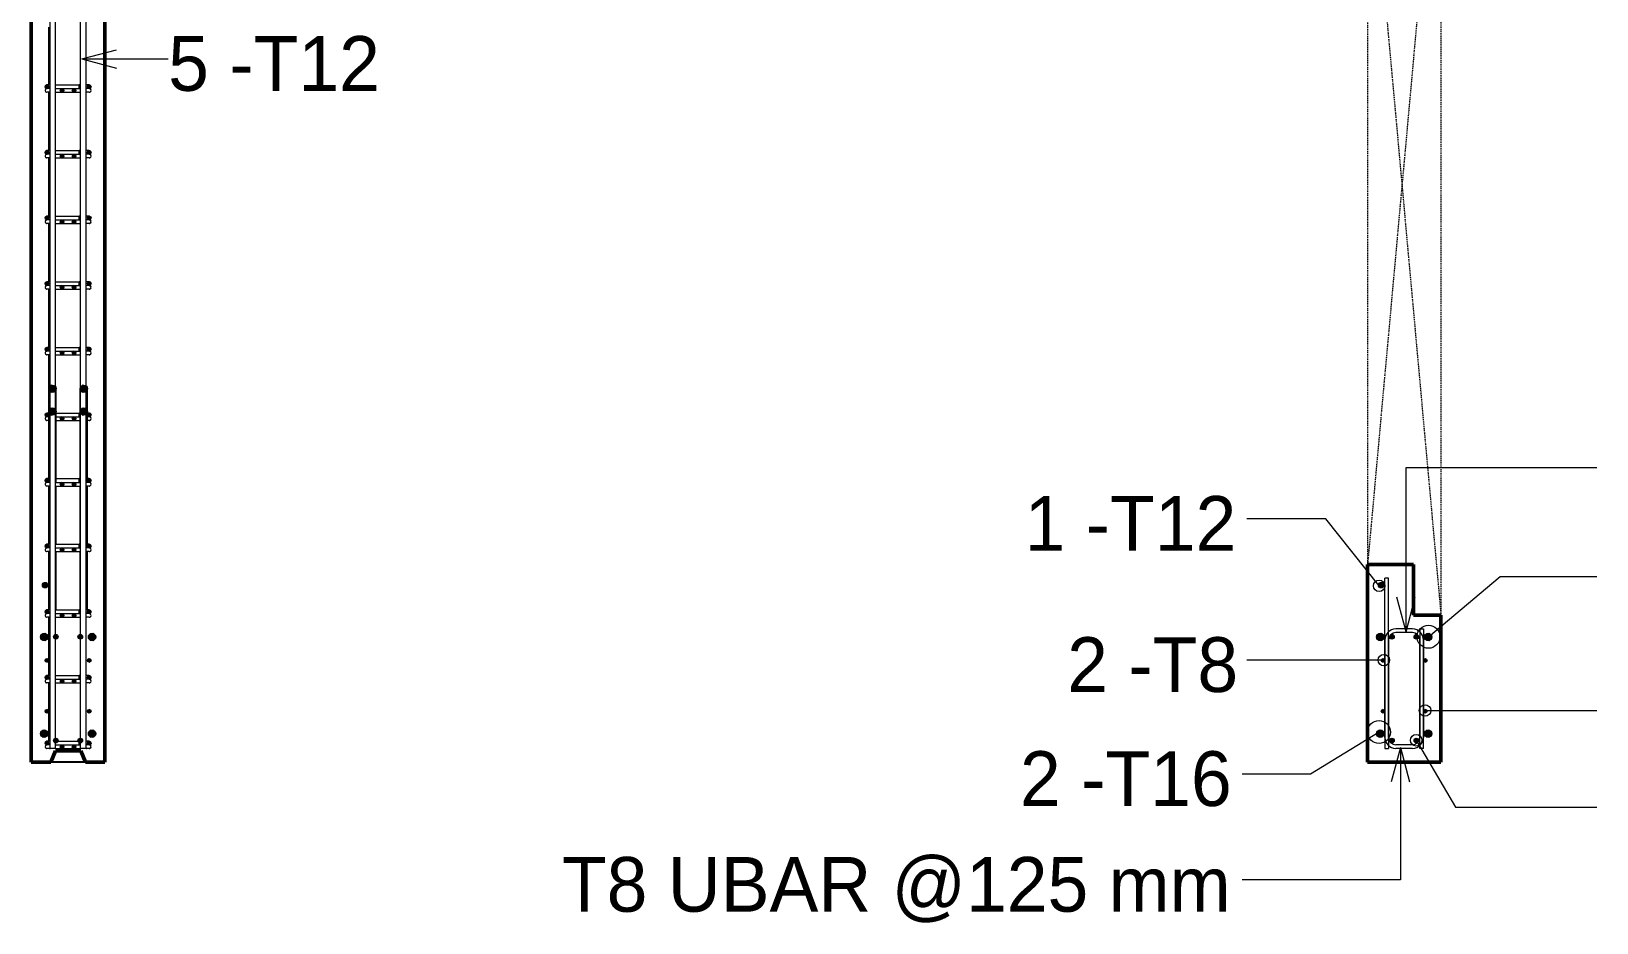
# Model space of a CAD drawing. Header units: millimetres. Extents: x 65441 to 98797, y 2255 to 31386.
# Drawn here: x 74135 to 77537, y 2921 to 4859 of the extents above; entities that cross this region are included whole.
import ezdxf

# ---------------------------------------------------------------- set-up
doc = ezdxf.new("R2010")
doc.units = ezdxf.units.MM
doc.linetypes.add('Overhead', pattern=[3.97, 2.38, -1.59])
for name, color, linetype, lineweight in [('A-FLOR-OVHD', 1, 'Overhead', 18), ('A-WALL', 113, 'Continuous', 25), ('S-RBAR', 171, 'Continuous', 18), ('S-RBAR-IDEN', 171, 'Continuous', 9)]:
    doc.layers.add(name, color=color, linetype=linetype, lineweight=lineweight)
doc.styles.add('Nirmala UI', font='Nirmala.ttf', dxfattribs={"height": 119.0625})

msp = doc.modelspace()

# ---------------------------------------------------------------- hatches: boundary and pattern name
at = {"layer": 'S-RBAR'}
h = msp.add_hatch(color=256, dxfattribs=at)
edge = h.paths.add_edge_path()
edge.add_arc((74169, 4738.7), 4, 0, 360)
for points in [[(74169, 4734.7), (74173, 4738.7), (74168.7, 4742.4), (74165, 4738.7), (74168.7, 4735.1)], [(74202, 4726.7), (74206, 4730.7), (74202, 4734.7), (74198, 4730.7)], [(74228, 4726.7), (74232, 4730.7), (74228, 4734.7), (74224, 4730.7)], [(74261, 4734.7), (74265, 4738.7), (74261, 4742.7), (74257, 4738.7)], [(74169, 4592), (74173, 4596), (74169, 4600), (74165.2, 4595.8), (74168.7, 4592.4)], [(74261, 4592), (74265, 4596), (74261, 4600), (74257.2, 4595.8)], [(74202, 4584), (74206, 4588), (74202, 4592), (74198, 4588)], [(74228, 4584), (74232, 4588), (74228, 4592), (74224, 4588)], [(74169, 4449.3), (74173, 4453.3), (74168.7, 4457), (74165, 4453.3), (74168.7, 4449.7)], [(74261, 4449.3), (74265, 4453.3), (74261, 4457.3), (74257, 4453.3)], [(74202, 4441.3), (74206, 4445.3), (74202, 4449.3), (74198, 4445.3)], [(74228, 4441.3), (74232, 4445.3), (74228, 4449.3), (74224, 4445.3)], [(74169, 4306.6), (74173, 4310.6), (74168.7, 4314.3), (74165, 4310.6), (74168.7, 4307)], [(74202, 4298.6), (74206, 4302.6), (74202, 4306.6), (74198, 4302.6), (74200.5, 4300.2)], [(74228, 4298.6), (74232, 4302.6), (74228, 4306.6), (74224, 4302.6), (74226.4, 4300.2)], [(74261, 4306.6), (74265, 4310.6), (74261, 4314.6), (74257, 4310.6)], [(74169, 4163.9), (74173, 4167.9), (74168.7, 4171.6), (74165, 4167.9), (74168.7, 4164.3)], [(74202, 4155.9), (74206, 4159.9), (74202, 4163.9), (74198, 4159.9), (74200.5, 4157.5)], [(74228, 4155.9), (74232, 4159.9), (74228, 4163.9), (74224, 4159.9)], [(74261, 4163.9), (74265, 4167.9), (74261, 4171.9), (74257, 4167.9)], [(74178.5, 4074.4), (74187.5, 4077.3), (74187.5, 4086.7), (74178.5, 4089.6), (74173, 4082)], [(74246.5, 4074.4), (74255.5, 4077.3), (74255.5, 4086.7), (74246.5, 4089.6), (74241, 4082)], [(74169, 4021.2), (74173, 4025.2), (74168.7, 4028.9), (74165, 4025.2), (74168.7, 4021.6)], [(74178.5, 4024.9), (74187.5, 4027.8), (74187.5, 4037.2), (74178.5, 4040.1), (74173, 4032.5)], [(74202, 4013.2), (74206, 4017.2), (74202, 4021.2), (74198, 4017.2), (74200.5, 4014.8)], [(74228, 4013.2), (74232, 4017.2), (74228, 4021.2), (74224, 4017.2)], [(74246.5, 4024.9), (74255.5, 4027.8), (74255.5, 4037.2), (74246.5, 4040.1), (74241, 4032.5)], [(74261, 4021.2), (74265, 4025.2), (74261, 4029.2), (74257, 4025.2)], [(74169, 3878.5), (74173, 3882.5), (74168.7, 3886.2), (74165, 3882.5), (74168.7, 3878.9)], [(74202, 3870.5), (74206, 3874.5), (74202, 3878.5), (74198, 3874.5), (74200.5, 3872.1)], [(74228, 3870.5), (74232, 3874.5), (74228, 3878.5), (74224, 3874.5)], [(74261, 3878.5), (74265, 3882.5), (74260.8, 3886.4), (74257, 3882.5)], [(74169, 3735.8), (74173, 3739.8), (74169, 3743.8), (74165, 3739.8), (74168.7, 3736.2)], [(74261, 3735.8), (74265, 3739.8), (74261, 3743.8), (74257, 3739.8), (74258.3, 3738.6)], [(74202, 3727.8), (74206, 3731.8), (74202, 3735.8), (74198, 3731.8), (74200.5, 3729.4)], [(74228, 3727.8), (74232, 3731.8), (74228, 3735.8), (74224, 3731.8)], [(74165, 3649), (74171, 3655), (74165, 3661), (74159, 3655), (74164.1, 3649.9)], [(77068.5, 3649), (77074.5, 3655), (77068.5, 3661), (77062.5, 3655)], [(74169, 3593.1), (74173, 3597.1), (74168.7, 3600.8), (74165, 3597.1), (74168.7, 3593.5)], [(74202, 3585.1), (74206, 3589.1), (74202, 3593.1), (74198, 3589.1)], [(74228, 3585.1), (74232, 3589.1), (74228, 3593.1), (74224, 3589.1)], [(74261, 3593.1), (74265, 3597.1), (74261, 3601.1), (74257, 3597.1)], [(74165.5, 3534.6), (74171, 3542.2), (74165.5, 3549.8), (74156.5, 3546.9), (74156.5, 3537.5)], [(74188.3, 3537.8), (74193.3, 3542.8), (74188.3, 3547.8), (74183.3, 3542.8), (74184.6, 3541.5)], [(74241.4, 3537.8), (74246.4, 3542.8), (74241.4, 3547.8), (74236.4, 3542.8)], [(74269.5, 3534.6), (74275, 3542.2), (74269.5, 3549.8), (74260.5, 3546.9), (74260.5, 3537.5)], [(77069, 3534.6), (77074.5, 3542.2), (77069, 3549.8), (77060, 3546.9), (77060, 3537.5)], [(77091.8, 3537.8), (77096.8, 3542.8), (77091.8, 3547.8), (77086.8, 3542.8)], [(77144.9, 3537.8), (77149.9, 3542.8), (77144.9, 3547.8), (77139.9, 3542.8)], [(77173, 3534.6), (77178.5, 3542.2), (77173, 3549.8), (77164, 3546.9), (77164, 3537.5)], [(74169, 3487.4), (74173, 3491.4), (74169, 3495.4), (74165, 3491.4)], [(74261, 3487.4), (74265, 3491.4), (74261, 3495.4), (74257, 3491.4)], [(77072.5, 3487.4), (77076.5, 3491.4), (77072.5, 3495.4), (77068.5, 3491.4)], [(77164.5, 3487.4), (77168.5, 3491.4), (77164.5, 3495.4), (77160.5, 3491.4)], [(74169, 3450.4), (74173, 3454.4), (74168.7, 3458.1), (74165, 3454.4), (74168.7, 3450.8)], [(74202, 3442.4), (74206, 3446.4), (74202, 3450.4), (74198, 3446.4), (74201.5, 3443)], [(74228, 3442.4), (74232, 3446.4), (74228, 3450.4), (74224, 3446.4), (74227.5, 3443)], [(74261, 3450.4), (74265, 3454.4), (74261, 3458.4), (74257, 3454.4)], [(74169, 3376.7), (74173, 3380.7), (74169, 3384.7), (74165, 3380.7)], [(74261, 3376.7), (74265, 3380.7), (74261, 3384.7), (74257, 3380.7)], [(77072.5, 3376.7), (77076.5, 3380.7), (77072.5, 3384.7), (77068.5, 3380.7)], [(77164.5, 3376.7), (77168.5, 3380.7), (77164.5, 3384.7), (77160.5, 3380.7)], [(74160.5, 3324.4), (74169.5, 3327.3), (74169.5, 3336.7), (74160.5, 3339.6), (74155, 3332), (74160.3, 3324.7)], [(74264.5, 3324.4), (74273.5, 3327.3), (74273.5, 3336.7), (74264.5, 3339.6), (74259, 3332), (74264.3, 3324.7)], [(77064, 3324.4), (77073, 3327.3), (77073, 3336.7), (77064, 3339.6), (77058.5, 3332)], [(77168, 3324.4), (77177, 3327.3), (77177, 3336.7), (77168, 3339.6), (77162.5, 3332)], [(74169, 3307.7), (74173, 3311.7), (74168.7, 3315.4), (74165, 3311.7), (74168.7, 3308.1)], [(74188.3, 3312), (74193.3, 3317), (74188.3, 3322), (74183.3, 3317), (74184.6, 3315.7)], [(74202, 3299.7), (74206, 3303.7), (74202, 3307.7), (74198, 3303.7), (74200.5, 3301.3)], [(74228, 3299.7), (74232, 3303.7), (74228, 3307.7), (74224, 3303.7)], [(74241.4, 3312), (74246.4, 3317), (74241.4, 3322), (74236.4, 3317)], [(74261, 3307.7), (74265, 3311.7), (74261, 3315.7), (74257, 3311.7)], [(77091.8, 3312), (77096.8, 3317), (77091.8, 3322), (77086.8, 3317)], [(77144.9, 3312), (77149.9, 3317), (77144.9, 3322), (77139.9, 3317)]]:
    msp.add_hatch(color=256, dxfattribs=at).paths.add_polyline_path(points)
h = msp.add_hatch(color=256, dxfattribs=at)
edge = h.paths.add_edge_path()
edge.add_arc((74202, 4730.7), 4, 0, 360)
h = msp.add_hatch(color=256, dxfattribs=at)
edge = h.paths.add_edge_path()
edge.add_arc((74228, 4730.7), 4, 0, 360)
h = msp.add_hatch(color=256, dxfattribs=at)
edge = h.paths.add_edge_path()
edge.add_arc((74261, 4738.7), 4, 0, 360)
h = msp.add_hatch(color=256, dxfattribs=at)
edge = h.paths.add_edge_path()
edge.add_arc((74169, 4596), 4, 0, 360)
h = msp.add_hatch(color=256, dxfattribs=at)
edge = h.paths.add_edge_path()
edge.add_arc((74261, 4596), 4, 0, 360)
h = msp.add_hatch(color=256, dxfattribs=at)
edge = h.paths.add_edge_path()
edge.add_arc((74202, 4588), 4, 0, 360)
h = msp.add_hatch(color=256, dxfattribs=at)
edge = h.paths.add_edge_path()
edge.add_arc((74228, 4588), 4, 0, 360)
h = msp.add_hatch(color=256, dxfattribs=at)
edge = h.paths.add_edge_path()
edge.add_arc((74169, 4453.3), 4, 0, 360)
h = msp.add_hatch(color=256, dxfattribs=at)
edge = h.paths.add_edge_path()
edge.add_arc((74261, 4453.3), 4, 0, 360)
h = msp.add_hatch(color=256, dxfattribs=at)
edge = h.paths.add_edge_path()
edge.add_arc((74202, 4445.3), 4, 0, 360)
h = msp.add_hatch(color=256, dxfattribs=at)
edge = h.paths.add_edge_path()
edge.add_arc((74228, 4445.3), 4, 0, 360)
h = msp.add_hatch(color=256, dxfattribs=at)
edge = h.paths.add_edge_path()
edge.add_arc((74169, 4310.6), 4, 0, 360)
h = msp.add_hatch(color=256, dxfattribs=at)
edge = h.paths.add_edge_path()
edge.add_arc((74202, 4302.6), 4, 0, 360)
h = msp.add_hatch(color=256, dxfattribs=at)
edge = h.paths.add_edge_path()
edge.add_arc((74228, 4302.6), 4, 0, 360)
h = msp.add_hatch(color=256, dxfattribs=at)
edge = h.paths.add_edge_path()
edge.add_arc((74261, 4310.6), 4, 0, 360)
h = msp.add_hatch(color=256, dxfattribs=at)
edge = h.paths.add_edge_path()
edge.add_arc((74169, 4167.9), 4, 0, 360)
h = msp.add_hatch(color=256, dxfattribs=at)
edge = h.paths.add_edge_path()
edge.add_arc((74202, 4159.9), 4, 0, 360)
h = msp.add_hatch(color=256, dxfattribs=at)
edge = h.paths.add_edge_path()
edge.add_arc((74228, 4159.9), 4, 0, 360)
h = msp.add_hatch(color=256, dxfattribs=at)
edge = h.paths.add_edge_path()
edge.add_arc((74261, 4167.9), 4, 0, 360)
h = msp.add_hatch(color=256, dxfattribs=at)
edge = h.paths.add_edge_path()
edge.add_arc((74181, 4082), 8, 0, 360)
h = msp.add_hatch(color=256, dxfattribs=at)
edge = h.paths.add_edge_path()
edge.add_arc((74249, 4082), 8, 0, 360)
h = msp.add_hatch(color=256, dxfattribs=at)
edge = h.paths.add_edge_path()
edge.add_arc((74169, 4025.2), 4, 0, 360)
h = msp.add_hatch(color=256, dxfattribs=at)
edge = h.paths.add_edge_path()
edge.add_arc((74181, 4032.5), 8, 0, 360)
h = msp.add_hatch(color=256, dxfattribs=at)
edge = h.paths.add_edge_path()
edge.add_arc((74202, 4017.2), 4, 0, 360)
h = msp.add_hatch(color=256, dxfattribs=at)
edge = h.paths.add_edge_path()
edge.add_arc((74228, 4017.2), 4, 0, 360)
h = msp.add_hatch(color=256, dxfattribs=at)
edge = h.paths.add_edge_path()
edge.add_arc((74249, 4032.5), 8, 0, 360)
h = msp.add_hatch(color=256, dxfattribs=at)
edge = h.paths.add_edge_path()
edge.add_arc((74261, 4025.2), 4, 0, 360)
h = msp.add_hatch(color=256, dxfattribs=at)
edge = h.paths.add_edge_path()
edge.add_arc((74169, 3882.5), 4, 0, 360)
h = msp.add_hatch(color=256, dxfattribs=at)
edge = h.paths.add_edge_path()
edge.add_arc((74202, 3874.5), 4, 0, 360)
h = msp.add_hatch(color=256, dxfattribs=at)
edge = h.paths.add_edge_path()
edge.add_arc((74228, 3874.5), 4, 0, 360)
h = msp.add_hatch(color=256, dxfattribs=at)
edge = h.paths.add_edge_path()
edge.add_arc((74261, 3882.5), 4, 0, 360)
h = msp.add_hatch(color=256, dxfattribs=at)
edge = h.paths.add_edge_path()
edge.add_arc((74169, 3739.8), 4, 0, 360)
h = msp.add_hatch(color=256, dxfattribs=at)
edge = h.paths.add_edge_path()
edge.add_arc((74261, 3739.8), 4, 0, 360)
h = msp.add_hatch(color=256, dxfattribs=at)
edge = h.paths.add_edge_path()
edge.add_arc((74202, 3731.8), 4, 0, 360)
h = msp.add_hatch(color=256, dxfattribs=at)
edge = h.paths.add_edge_path()
edge.add_arc((74228, 3731.8), 4, 0, 360)
h = msp.add_hatch(color=256, dxfattribs=at)
edge = h.paths.add_edge_path()
edge.add_arc((74165, 3655), 6, 0, 360)
h = msp.add_hatch(color=256, dxfattribs=at)
edge = h.paths.add_edge_path()
edge.add_arc((77068.5, 3655), 6, 0, 360)
h = msp.add_hatch(color=256, dxfattribs=at)
edge = h.paths.add_edge_path()
edge.add_arc((74169, 3597.1), 4, 0, 360)
h = msp.add_hatch(color=256, dxfattribs=at)
edge = h.paths.add_edge_path()
edge.add_arc((74202, 3589.1), 4, 0, 360)
h = msp.add_hatch(color=256, dxfattribs=at)
edge = h.paths.add_edge_path()
edge.add_arc((74228, 3589.1), 4, 0, 360)
h = msp.add_hatch(color=256, dxfattribs=at)
edge = h.paths.add_edge_path()
edge.add_arc((74261, 3597.1), 4, 0, 360)
h = msp.add_hatch(color=256, dxfattribs=at)
edge = h.paths.add_edge_path()
edge.add_arc((74163, 3542.2), 8, 0, 360)
h = msp.add_hatch(color=256, dxfattribs=at)
edge = h.paths.add_edge_path()
edge.add_arc((74188.3, 3542.8), 5, 0, 360)
h = msp.add_hatch(color=256, dxfattribs=at)
edge = h.paths.add_edge_path()
edge.add_arc((74241.4, 3542.8), 5, 0, 360)
h = msp.add_hatch(color=256, dxfattribs=at)
edge = h.paths.add_edge_path()
edge.add_arc((74267, 3542.2), 8, 0, 360)
h = msp.add_hatch(color=256, dxfattribs=at)
edge = h.paths.add_edge_path()
edge.add_arc((77066.5, 3542.2), 8, 0, 360)
h = msp.add_hatch(color=256, dxfattribs=at)
edge = h.paths.add_edge_path()
edge.add_arc((77091.8, 3542.8), 5, 0, 360)
h = msp.add_hatch(color=256, dxfattribs=at)
edge = h.paths.add_edge_path()
edge.add_arc((77144.9, 3542.8), 5, 0, 360)
h = msp.add_hatch(color=256, dxfattribs=at)
edge = h.paths.add_edge_path()
edge.add_arc((77170.5, 3542.2), 8, 0, 360)
h = msp.add_hatch(color=256, dxfattribs=at)
edge = h.paths.add_edge_path()
edge.add_arc((74169, 3491.4), 4, 0, 360)
h = msp.add_hatch(color=256, dxfattribs=at)
edge = h.paths.add_edge_path()
edge.add_arc((74261, 3491.4), 4, 0, 360)
h = msp.add_hatch(color=256, dxfattribs=at)
edge = h.paths.add_edge_path()
edge.add_arc((77072.5, 3491.4), 4, 0, 360)
h = msp.add_hatch(color=256, dxfattribs=at)
edge = h.paths.add_edge_path()
edge.add_arc((77164.5, 3491.4), 4, 0, 360)
h = msp.add_hatch(color=256, dxfattribs=at)
edge = h.paths.add_edge_path()
edge.add_arc((74169, 3454.4), 4, 0, 360)
h = msp.add_hatch(color=256, dxfattribs=at)
edge = h.paths.add_edge_path()
edge.add_arc((74202, 3446.4), 4, 0, 360)
h = msp.add_hatch(color=256, dxfattribs=at)
edge = h.paths.add_edge_path()
edge.add_arc((74228, 3446.4), 4, 0, 360)
h = msp.add_hatch(color=256, dxfattribs=at)
edge = h.paths.add_edge_path()
edge.add_arc((74261, 3454.4), 4, 0, 360)
h = msp.add_hatch(color=256, dxfattribs=at)
edge = h.paths.add_edge_path()
edge.add_arc((74169, 3380.7), 4, 0, 360)
h = msp.add_hatch(color=256, dxfattribs=at)
edge = h.paths.add_edge_path()
edge.add_arc((74261, 3380.7), 4, 0, 360)
h = msp.add_hatch(color=256, dxfattribs=at)
edge = h.paths.add_edge_path()
edge.add_arc((77072.5, 3380.7), 4, 0, 360)
h = msp.add_hatch(color=256, dxfattribs=at)
edge = h.paths.add_edge_path()
edge.add_arc((77164.5, 3380.7), 4, 0, 360)
h = msp.add_hatch(color=256, dxfattribs=at)
edge = h.paths.add_edge_path()
edge.add_arc((74163, 3332), 8, 0, 360)
h = msp.add_hatch(color=256, dxfattribs=at)
edge = h.paths.add_edge_path()
edge.add_arc((74267, 3332), 8, 0, 360)
h = msp.add_hatch(color=256, dxfattribs=at)
edge = h.paths.add_edge_path()
edge.add_arc((77066.5, 3332), 8, 0, 360)
h = msp.add_hatch(color=256, dxfattribs=at)
edge = h.paths.add_edge_path()
edge.add_arc((77170.5, 3332), 8, 0, 360)
h = msp.add_hatch(color=256, dxfattribs=at)
edge = h.paths.add_edge_path()
edge.add_arc((74169, 3311.7), 4, 0, 360)
h = msp.add_hatch(color=256, dxfattribs=at)
edge = h.paths.add_edge_path()
edge.add_arc((74188.3, 3317), 5, 0, 360)
h = msp.add_hatch(color=256, dxfattribs=at)
edge = h.paths.add_edge_path()
edge.add_arc((74202, 3303.7), 4, 0, 360)
h = msp.add_hatch(color=256, dxfattribs=at)
edge = h.paths.add_edge_path()
edge.add_arc((74228, 3303.7), 4, 0, 360)
h = msp.add_hatch(color=256, dxfattribs=at)
edge = h.paths.add_edge_path()
edge.add_arc((74241.4, 3317), 5, 0, 360)
h = msp.add_hatch(color=256, dxfattribs=at)
edge = h.paths.add_edge_path()
edge.add_arc((74261, 3311.7), 4, 0, 360)
h = msp.add_hatch(color=256, dxfattribs=at)
edge = h.paths.add_edge_path()
edge.add_arc((77091.8, 3317), 5, 0, 360)
h = msp.add_hatch(color=256, dxfattribs=at)
edge = h.paths.add_edge_path()
edge.add_arc((77144.9, 3317), 5, 0, 360)

# ---------------------------------------------------------------- linework, layer by layer
at = {"layer": 'A-FLOR-OVHD'}
for p, q in [((77198.5, 5459.7), (77038.5, 3695.3)), ((77198.5, 5459.7), (77198.5, 3589.7)), ((77038.5, 5353.2), (77198.5, 3589.7)), ((77038.5, 5353.2), (77038.5, 3695.3))]:
    msp.add_line(p, q, dxfattribs=at)
at = {"layer": 'A-WALL', "lineweight": 50}
for p, q in [((74295, 3269.7), (74295, 6199.7)), ((74135, 5349.8), (74135, 3269.7)), ((77038.5, 3699.8), (77038.5, 3269.7)), ((77138.5, 3699.8), (77038.5, 3699.8)), ((77138.5, 3589.7), (77138.5, 3699.8)), ((77198.5, 3589.7), (77138.5, 3589.7)), ((77198.5, 3269.7), (77198.5, 3589.7)), ((74135, 3269.7), (74177.5, 3269.7)), ((74177.5, 3269.7), (74187.5, 3294.7)), ((74187.5, 3294.7), (74242.5, 3294.7)), ((74242.5, 3294.7), (74252.5, 3269.7)), ((74252.5, 3269.7), (74295, 3269.7)), ((77038.5, 3269.7), (77198.5, 3269.7))]:
    msp.add_line(p, q, dxfattribs=at)
at = {"layer": 'A-WALL'}
msp.add_line((74252.5, 3269.7), (74177.5, 3269.7), dxfattribs=at)
at = {"layer": 'S-RBAR'}
for p, q in [((74175.9, 3299.7), (74175.9, 6169.7)), ((74187.9, 3299.7), (74187.9, 6169.7)), ((74242.1, 3299.7), (74242.1, 6169.7)), ((74254.1, 3299.7), (74254.1, 6169.7)), ((74173.2, 4742.7), (74173.2, 4868)), ((74168.7, 4742.4), (74165, 4738.7)), ((74165, 4738.7), (74168.7, 4735.1)), ((74173, 4738.7), (74168.7, 4742.4)), ((74168.7, 4735.1), (74169, 4734.7)), ((74174.9, 4742.7), (74169, 4742.7)), ((74169, 4734.7), (74173, 4738.7)), ((74174.9, 4734.7), (74169, 4734.7)), ((74174.9, 4742.7), (74175.9, 4742.7)), ((74174.9, 4734.7), (74175.9, 4734.7)), ((74187.9, 4742.7), (74239.2, 4742.7)), ((74187.9, 4734.7), (74202, 4734.7)), ((74202, 4734.7), (74198, 4730.7)), ((74198, 4730.7), (74202, 4726.7)), ((74202, 4734.7), (74215, 4734.7)), ((74206, 4730.7), (74202, 4734.7)), ((74202, 4726.7), (74206, 4730.7)), ((74215, 4734.7), (74228, 4734.7)), ((74228, 4734.7), (74224, 4730.7)), ((74224, 4730.7), (74228, 4726.7)), ((74228, 4734.7), (74242.1, 4734.7)), ((74232, 4730.7), (74228, 4734.7)), ((74228, 4726.7), (74232, 4730.7)), ((74241, 4742.7), (74239.2, 4742.7)), ((74239.2, 4734.7), (74239.2, 4742.7)), ((74242.2, 4742.7), (74241, 4742.7)), ((74254.1, 4734.7), (74255.2, 4734.7)), ((74261, 4742.7), (74254.3, 4742.7)), ((74261, 4734.7), (74255.2, 4734.7)), ((74261, 4742.7), (74257, 4738.7)), ((74257, 4738.7), (74261, 4734.7)), ((74265, 4738.7), (74261, 4742.7)), ((74261, 4734.7), (74265, 4738.7)), ((74174.9, 4726.7), (74169, 4726.7)), ((74173.2, 4600), (74173.2, 4726.7)), ((74174.9, 4726.7), (74175.9, 4726.7)), ((74187.9, 4726.7), (74202, 4726.7)), ((74202, 4726.7), (74215, 4726.7)), ((74215, 4726.7), (74228, 4726.7)), ((74228, 4726.7), (74242.1, 4726.7)), ((74254.1, 4726.7), (74255.2, 4726.7)), ((74261, 4726.7), (74255.2, 4726.7)), ((74169, 4600), (74165.2, 4595.8)), ((74165.2, 4595.8), (74168.7, 4592.4)), ((74174.9, 4600), (74169, 4600)), ((74173, 4596), (74169, 4600)), ((74169, 4592), (74173, 4596)), ((74174.9, 4600), (74175.9, 4600)), ((74187.9, 4600), (74239.2, 4600)), ((74241, 4600), (74239.2, 4600)), ((74239.2, 4592), (74239.2, 4600)), ((74242.2, 4600), (74241, 4600)), ((74261, 4600), (74254.3, 4600)), ((74261, 4600), (74257.2, 4595.8)), ((74257.2, 4595.8), (74261, 4592)), ((74265, 4596), (74261, 4600)), ((74261, 4592), (74265, 4596)), ((74168.7, 4592.4), (74169, 4592)), ((74174.9, 4592), (74169, 4592)), ((74174.9, 4584), (74169, 4584)), ((74173.2, 4457.3), (74173.2, 4584)), ((74174.9, 4592), (74175.9, 4592)), ((74174.9, 4584), (74175.9, 4584)), ((74187.9, 4592), (74202, 4592)), ((74187.9, 4584), (74202, 4584)), ((74202, 4592), (74198, 4588)), ((74198, 4588), (74202, 4584)), ((74202, 4592), (74215, 4592)), ((74206, 4588), (74202, 4592)), ((74202, 4584), (74206, 4588)), ((74202, 4584), (74215, 4584)), ((74215, 4592), (74228, 4592)), ((74215, 4584), (74228, 4584)), ((74228, 4592), (74224, 4588)), ((74224, 4588), (74228, 4584)), ((74228, 4592), (74242.1, 4592)), ((74232, 4588), (74228, 4592)), ((74228, 4584), (74232, 4588)), ((74228, 4584), (74242.1, 4584)), ((74254.1, 4592), (74255.2, 4592)), ((74254.1, 4584), (74255.2, 4584)), ((74261, 4592), (74255.2, 4592)), ((74261, 4584), (74255.2, 4584)), ((74168.7, 4457), (74165, 4453.3)), ((74173, 4453.3), (74168.7, 4457)), ((74174.9, 4457.3), (74169, 4457.3)), ((74174.9, 4457.3), (74175.9, 4457.3)), ((74187.9, 4457.3), (74239.2, 4457.3)), ((74241, 4457.3), (74239.2, 4457.3)), ((74239.2, 4449.3), (74239.2, 4457.3)), ((74242.2, 4457.3), (74241, 4457.3)), ((74261, 4457.3), (74254.3, 4457.3)), ((74261, 4457.3), (74257, 4453.3)), ((74265, 4453.3), (74261, 4457.3)), ((74165, 4453.3), (74168.7, 4449.7)), ((74168.7, 4449.7), (74169, 4449.3)), ((74169, 4449.3), (74173, 4453.3)), ((74174.9, 4449.3), (74169, 4449.3)), ((74174.9, 4441.3), (74169, 4441.3)), ((74173.2, 4314.6), (74173.2, 4441.3)), ((74174.9, 4449.3), (74175.9, 4449.3)), ((74174.9, 4441.3), (74175.9, 4441.3)), ((74187.9, 4449.3), (74202, 4449.3)), ((74187.9, 4441.3), (74202, 4441.3)), ((74202, 4449.3), (74198, 4445.3)), ((74198, 4445.3), (74202, 4441.3)), ((74202, 4449.3), (74215, 4449.3)), ((74206, 4445.3), (74202, 4449.3)), ((74202, 4441.3), (74206, 4445.3)), ((74202, 4441.3), (74215, 4441.3)), ((74215, 4449.3), (74228, 4449.3)), ((74215, 4441.3), (74228, 4441.3)), ((74228, 4449.3), (74224, 4445.3)), ((74224, 4445.3), (74228, 4441.3)), ((74228, 4449.3), (74242.1, 4449.3)), ((74232, 4445.3), (74228, 4449.3)), ((74228, 4441.3), (74232, 4445.3)), ((74228, 4441.3), (74242.1, 4441.3)), ((74254.1, 4449.3), (74255.2, 4449.3)), ((74254.1, 4441.3), (74255.2, 4441.3)), ((74261, 4449.3), (74255.2, 4449.3)), ((74261, 4441.3), (74255.2, 4441.3)), ((74257, 4453.3), (74261, 4449.3)), ((74261, 4449.3), (74265, 4453.3)), ((74168.7, 4314.3), (74165, 4310.6)), ((74165, 4310.6), (74168.7, 4307)), ((74173, 4310.6), (74168.7, 4314.3)), ((74168.7, 4307), (74169, 4306.6)), ((74174.9, 4314.6), (74169, 4314.6)), ((74169, 4306.6), (74173, 4310.6)), ((74174.9, 4306.6), (74169, 4306.6)), ((74174.9, 4298.6), (74169, 4298.6)), ((74173.2, 4171.9), (74173.2, 4298.6)), ((74174.9, 4314.6), (74175.9, 4314.6)), ((74174.9, 4306.6), (74175.9, 4306.6)), ((74174.9, 4298.6), (74175.9, 4298.6)), ((74187.9, 4314.6), (74239.2, 4314.6)), ((74187.9, 4306.6), (74202, 4306.6)), ((74187.9, 4298.6), (74202, 4298.6)), ((74202, 4306.6), (74198, 4302.6)), ((74198, 4302.6), (74200.5, 4300.2)), ((74200.5, 4300.2), (74202, 4298.6)), ((74202, 4306.6), (74215, 4306.6)), ((74206, 4302.6), (74202, 4306.6)), ((74202, 4298.6), (74206, 4302.6)), ((74202, 4298.6), (74215, 4298.6)), ((74215, 4306.6), (74228, 4306.6)), ((74215, 4298.6), (74228, 4298.6)), ((74228, 4306.6), (74224, 4302.6)), ((74224, 4302.6), (74226.4, 4300.2)), ((74226.4, 4300.2), (74228, 4298.6)), ((74228, 4306.6), (74242.1, 4306.6)), ((74232, 4302.6), (74228, 4306.6)), ((74228, 4298.6), (74232, 4302.6)), ((74228, 4298.6), (74242.1, 4298.6)), ((74241, 4314.6), (74239.2, 4314.6)), ((74239.2, 4306.6), (74239.2, 4314.6)), ((74242.2, 4314.6), (74241, 4314.6)), ((74254.1, 4306.6), (74255.2, 4306.6)), ((74254.1, 4298.6), (74255.2, 4298.6)), ((74261, 4314.6), (74254.3, 4314.6)), ((74261, 4306.6), (74255.2, 4306.6)), ((74261, 4298.6), (74255.2, 4298.6)), ((74261, 4314.6), (74257, 4310.6)), ((74257, 4310.6), (74261, 4306.6)), ((74265, 4310.6), (74261, 4314.6)), ((74261, 4306.6), (74265, 4310.6)), ((74168.7, 4171.6), (74165, 4167.9)), ((74165, 4167.9), (74168.7, 4164.3)), ((74173, 4167.9), (74168.7, 4171.6)), ((74168.7, 4164.3), (74169, 4163.9)), ((74174.9, 4171.9), (74169, 4171.9)), ((74169, 4163.9), (74173, 4167.9)), ((74174.9, 4163.9), (74169, 4163.9)), ((74174.9, 4155.9), (74169, 4155.9)), ((74173.2, 4082), (74173.2, 4155.9)), ((74174.9, 4171.9), (74175.9, 4171.9)), ((74174.9, 4163.9), (74175.9, 4163.9)), ((74174.9, 4155.9), (74175.9, 4155.9)), ((74187.9, 4171.9), (74239.2, 4171.9)), ((74187.9, 4163.9), (74202, 4163.9)), ((74187.9, 4155.9), (74202, 4155.9)), ((74202, 4163.9), (74198, 4159.9)), ((74198, 4159.9), (74200.5, 4157.5)), ((74200.5, 4157.5), (74202, 4155.9)), ((74202, 4163.9), (74215, 4163.9)), ((74206, 4159.9), (74202, 4163.9)), ((74202, 4155.9), (74206, 4159.9)), ((74202, 4155.9), (74215, 4155.9)), ((74215, 4163.9), (74228, 4163.9)), ((74215, 4155.9), (74228, 4155.9)), ((74228, 4163.9), (74224, 4159.9)), ((74224, 4159.9), (74228, 4155.9)), ((74228, 4163.9), (74242.1, 4163.9)), ((74232, 4159.9), (74228, 4163.9)), ((74228, 4155.9), (74232, 4159.9)), ((74228, 4155.9), (74242.1, 4155.9)), ((74241, 4171.9), (74239.2, 4171.9)), ((74239.2, 4163.9), (74239.2, 4171.9)), ((74242.2, 4171.9), (74241, 4171.9)), ((74254.1, 4163.9), (74255.2, 4163.9)), ((74254.1, 4155.9), (74255.2, 4155.9)), ((74261, 4171.9), (74254.3, 4171.9)), ((74261, 4163.9), (74255.2, 4163.9)), ((74261, 4155.9), (74255.2, 4155.9)), ((74261, 4171.9), (74257, 4167.9)), ((74257, 4167.9), (74261, 4163.9)), ((74265, 4167.9), (74261, 4171.9)), ((74261, 4163.9), (74265, 4167.9)), ((74178.5, 4089.6), (74173, 4082)), ((74187.5, 4086.7), (74178.5, 4089.6)), ((74187.5, 4077.3), (74187.5, 4086.7)), ((74246.5, 4089.6), (74241, 4082)), ((74255.5, 4086.7), (74246.5, 4089.6)), ((74255.5, 4077.3), (74255.5, 4086.7)), ((74173, 4032.5), (74173, 4082)), ((74173, 4082), (74178.5, 4074.4)), ((74178.5, 4074.4), (74187.5, 4077.3)), ((74189, 4032.5), (74189, 4082)), ((74241, 4032.5), (74241, 4082)), ((74241, 4082), (74246.5, 4074.4)), ((74246.5, 4074.4), (74255.5, 4077.3)), ((74257, 4032.5), (74257, 4082)), ((74168.7, 4028.9), (74165, 4025.2)), ((74165, 4025.2), (74168.7, 4021.6)), ((74173, 4025.2), (74168.7, 4028.9)), ((74168.7, 4021.6), (74169, 4021.2)), ((74172.7, 4029.2), (74169, 4029.2)), ((74169, 4021.2), (74173, 4025.2)), ((74172.7, 4021.2), (74169, 4021.2)), ((74178.5, 4040.1), (74173, 4032.5)), ((74173, 3878.5), (74173, 4032.5)), ((74173, 4032.5), (74178.5, 4024.9)), ((74187.5, 4037.2), (74178.5, 4040.1)), ((74178.5, 4024.9), (74187.5, 4027.8)), ((74187.5, 4027.8), (74187.5, 4037.2)), ((74189, 3878.5), (74189, 4032.5)), ((74189, 4029.2), (74239.2, 4029.2)), ((74189, 4021.2), (74202, 4021.2)), ((74202, 4021.2), (74198, 4017.2)), ((74198, 4017.2), (74200.5, 4014.8)), ((74200.5, 4014.8), (74202, 4013.2)), ((74202, 4021.2), (74215, 4021.2)), ((74206, 4017.2), (74202, 4021.2)), ((74202, 4013.2), (74206, 4017.2)), ((74215, 4021.2), (74228, 4021.2)), ((74228, 4021.2), (74224, 4017.2)), ((74224, 4017.2), (74228, 4013.2)), ((74228, 4021.2), (74241, 4021.2)), ((74232, 4017.2), (74228, 4021.2)), ((74228, 4013.2), (74232, 4017.2)), ((74241, 4029.2), (74239.2, 4029.2)), ((74239.2, 4021.2), (74239.2, 4029.2)), ((74246.5, 4040.1), (74241, 4032.5)), ((74241, 3878.5), (74241, 4032.5)), ((74241, 4032.5), (74246.5, 4024.9)), ((74255.5, 4037.2), (74246.5, 4040.1)), ((74246.5, 4024.9), (74255.5, 4027.8)), ((74255.5, 4027.8), (74255.5, 4037.2)), ((74257, 3878.5), (74257, 4032.5)), ((74261, 4029.2), (74257, 4025.2)), ((74257, 4025.2), (74261, 4021.2)), ((74261, 4021.2), (74257.3, 4021.2)), ((74261, 4029.2), (74258.2, 4029.2)), ((74265, 4025.2), (74261, 4029.2)), ((74261, 4021.2), (74265, 4025.2)), ((74171.8, 4013.2), (74169, 4013.2)), ((74189, 4013.2), (74202, 4013.2)), ((74202, 4013.2), (74215, 4013.2)), ((74215, 4013.2), (74228, 4013.2)), ((74228, 4013.2), (74241, 4013.2)), ((74261, 4013.2), (74258.2, 4013.2)), ((74168.7, 3886.2), (74165, 3882.5)), ((74165, 3882.5), (74168.7, 3878.9)), ((74173, 3882.5), (74168.7, 3886.2)), ((74168.7, 3878.9), (74169, 3878.5)), ((74172.7, 3886.5), (74169, 3886.5)), ((74169, 3878.5), (74173, 3882.5)), ((74174.9, 3878.5), (74169, 3878.5)), ((74174.9, 3878.5), (74175.9, 3878.5)), ((74187.9, 3878.5), (74202, 3878.5)), ((74189, 3886.5), (74239.2, 3886.5)), ((74202, 3878.5), (74198, 3874.5)), ((74202, 3878.5), (74215, 3878.5)), ((74206, 3874.5), (74202, 3878.5)), ((74215, 3878.5), (74228, 3878.5)), ((74228, 3878.5), (74224, 3874.5)), ((74228, 3878.5), (74242.1, 3878.5)), ((74232, 3874.5), (74228, 3878.5)), ((74241, 3886.5), (74239.2, 3886.5)), ((74239.2, 3878.5), (74239.2, 3886.5)), ((74254.1, 3878.5), (74255.2, 3878.5)), ((74261, 3878.5), (74255.2, 3878.5)), ((74260.8, 3886.4), (74257, 3882.5)), ((74257, 3882.5), (74261, 3878.5)), ((74261, 3886.5), (74258.2, 3886.5)), ((74265, 3882.5), (74260.8, 3886.4)), ((74261, 3878.5), (74265, 3882.5)), ((74174.9, 3870.5), (74169, 3870.5)), ((74173, 3743.8), (74173, 3870.5)), ((74174.9, 3870.5), (74175.9, 3870.5)), ((74187.9, 3870.5), (74202, 3870.5)), ((74189, 3743.8), (74189, 3870.5)), ((74198, 3874.5), (74200.5, 3872.1)), ((74200.5, 3872.1), (74202, 3870.5)), ((74202, 3870.5), (74206, 3874.5)), ((74202, 3870.5), (74215, 3870.5)), ((74215, 3870.5), (74228, 3870.5)), ((74224, 3874.5), (74228, 3870.5)), ((74228, 3870.5), (74232, 3874.5)), ((74228, 3870.5), (74242.1, 3870.5)), ((74241, 3735.8), (74241, 3870.5)), ((74254.1, 3870.5), (74255.2, 3870.5)), ((74261, 3870.5), (74255.2, 3870.5)), ((74257, 3735.8), (74257, 3870.5)), ((74169, 3743.8), (74165, 3739.8)), ((74174.9, 3743.8), (74169, 3743.8)), ((74173, 3739.8), (74169, 3743.8)), ((74174.9, 3743.8), (74175.9, 3743.8)), ((74187.9, 3743.8), (74239.2, 3743.8)), ((74241, 3743.8), (74239.2, 3743.8)), ((74239.2, 3735.8), (74239.2, 3743.8)), ((74261, 3743.8), (74257, 3739.8)), ((74261, 3743.8), (74258.2, 3743.8)), ((74265, 3739.8), (74261, 3743.8)), ((74165, 3739.8), (74168.7, 3736.2)), ((74168.7, 3736.2), (74169, 3735.8)), ((74169, 3735.8), (74173, 3739.8)), ((74174.9, 3735.8), (74169, 3735.8)), ((74174.9, 3727.8), (74169, 3727.8)), ((74173, 3601.1), (74173, 3727.8)), ((74174.9, 3735.8), (74175.9, 3735.8)), ((74174.9, 3727.8), (74175.9, 3727.8)), ((74187.9, 3735.8), (74202, 3735.8)), ((74187.9, 3727.8), (74202, 3727.8)), ((74189, 3601.1), (74189, 3727.8)), ((74202, 3735.8), (74198, 3731.8)), ((74198, 3731.8), (74200.5, 3729.4)), ((74200.5, 3729.4), (74202, 3727.8)), ((74202, 3735.8), (74215, 3735.8)), ((74206, 3731.8), (74202, 3735.8)), ((74202, 3727.8), (74206, 3731.8)), ((74202, 3727.8), (74215, 3727.8)), ((74215, 3735.8), (74228, 3735.8)), ((74215, 3727.8), (74228, 3727.8)), ((74228, 3735.8), (74224, 3731.8)), ((74224, 3731.8), (74228, 3727.8)), ((74228, 3735.8), (74242.1, 3735.8)), ((74232, 3731.8), (74228, 3735.8)), ((74228, 3727.8), (74232, 3731.8)), ((74228, 3727.8), (74242.1, 3727.8)), ((74241, 3601.1), (74241, 3727.8)), ((74254.1, 3735.8), (74255.2, 3735.8)), ((74254.1, 3727.8), (74255.2, 3727.8)), ((74261, 3735.8), (74255.2, 3735.8)), ((74261, 3727.8), (74255.2, 3727.8)), ((74257, 3739.8), (74258.3, 3738.6)), ((74257, 3601.1), (74257, 3727.8)), ((74258.3, 3738.6), (74261, 3735.8)), ((74261, 3735.8), (74265, 3739.8)), ((74165, 3661), (74159, 3655)), ((74159, 3655), (74164.1, 3649.9)), ((74164.1, 3649.9), (74165, 3649)), ((74171, 3655), (74165, 3661)), ((74165, 3649), (74171, 3655)), ((77068.5, 3661), (77062.5, 3655)), ((77062.5, 3655), (77068.5, 3649)), ((77074.5, 3655), (77068.5, 3661)), ((77068.5, 3649), (77074.5, 3655)), ((77084.5, 3669.8), (77076.5, 3669.8)), ((77076.5, 3323.7), (77076.5, 3669.8)), ((77084.5, 3323.7), (77084.5, 3669.8)), ((74173.2, 3601.1), (74173.2, 3615.3)), ((74168.7, 3600.8), (74165, 3597.1)), ((74165, 3597.1), (74168.7, 3593.5)), ((74173, 3597.1), (74168.7, 3600.8)), ((74168.7, 3593.5), (74169, 3593.1)), ((74174.9, 3601.1), (74169, 3601.1)), ((74169, 3593.1), (74173, 3597.1)), ((74174.9, 3593.1), (74169, 3593.1)), ((74174.9, 3585.1), (74169, 3585.1)), ((74173.2, 3458.4), (74173.2, 3585.1)), ((74174.9, 3601.1), (74175.9, 3601.1)), ((74174.9, 3593.1), (74175.9, 3593.1)), ((74174.9, 3585.1), (74175.9, 3585.1)), ((74187.9, 3601.1), (74239.2, 3601.1)), ((74187.9, 3593.1), (74202, 3593.1)), ((74187.9, 3585.1), (74202, 3585.1)), ((74202, 3593.1), (74198, 3589.1)), ((74198, 3589.1), (74202, 3585.1)), ((74202, 3593.1), (74215, 3593.1)), ((74206, 3589.1), (74202, 3593.1)), ((74202, 3585.1), (74206, 3589.1)), ((74202, 3585.1), (74215, 3585.1)), ((74215, 3593.1), (74228, 3593.1)), ((74215, 3585.1), (74228, 3585.1)), ((74228, 3593.1), (74224, 3589.1)), ((74224, 3589.1), (74228, 3585.1)), ((74228, 3593.1), (74242.1, 3593.1)), ((74232, 3589.1), (74228, 3593.1)), ((74228, 3585.1), (74232, 3589.1)), ((74228, 3585.1), (74242.1, 3585.1)), ((74241, 3601.1), (74239.2, 3601.1)), ((74239.2, 3593.1), (74239.2, 3601.1)), ((74242.2, 3601.1), (74241, 3601.1)), ((74254.1, 3593.1), (74255.2, 3593.1)), ((74254.1, 3585.1), (74255.2, 3585.1)), ((74261, 3601.1), (74254.3, 3601.1)), ((74261, 3593.1), (74255.2, 3593.1)), ((74261, 3585.1), (74255.2, 3585.1)), ((74261, 3601.1), (74257, 3597.1)), ((74257, 3597.1), (74261, 3593.1)), ((74265, 3597.1), (74261, 3601.1)), ((74261, 3593.1), (74265, 3597.1)), ((74165.5, 3549.8), (74156.5, 3546.9)), ((74156.5, 3546.9), (74156.5, 3537.5)), ((74171, 3542.2), (74165.5, 3549.8)), ((74165.5, 3534.6), (74171, 3542.2)), ((74188.3, 3547.8), (74183.3, 3542.8)), ((74183.3, 3542.8), (74184.6, 3541.5)), ((74184.6, 3541.5), (74188.3, 3537.8)), ((74193.3, 3542.8), (74188.3, 3547.8)), ((74188.3, 3537.8), (74193.3, 3542.8)), ((74241.4, 3547.8), (74236.4, 3542.8)), ((74236.4, 3542.8), (74241.4, 3537.8)), ((74246.4, 3542.8), (74241.4, 3547.8)), ((74241.4, 3537.8), (74246.4, 3542.8)), ((74269.5, 3549.8), (74260.5, 3546.9)), ((74260.5, 3546.9), (74260.5, 3537.5)), ((74275, 3542.2), (74269.5, 3549.8)), ((74269.5, 3534.6), (74275, 3542.2)), ((77069, 3549.8), (77060, 3546.9)), ((77060, 3546.9), (77060, 3537.5)), ((77074.5, 3542.2), (77069, 3549.8)), ((77069, 3534.6), (77074.5, 3542.2)), ((77091.8, 3547.8), (77086.8, 3542.8)), ((77086.8, 3542.8), (77091.8, 3537.8)), ((77096.8, 3542.8), (77091.8, 3547.8)), ((77091.8, 3537.8), (77096.8, 3542.8)), ((77136.5, 3559.8), (77100.5, 3559.8)), ((77136.5, 3551.8), (77100.5, 3551.8)), ((77144.9, 3547.8), (77139.9, 3542.8)), ((77139.9, 3542.8), (77144.9, 3537.8)), ((77149.9, 3542.8), (77144.9, 3547.8)), ((77144.9, 3537.8), (77149.9, 3542.8)), ((77152.5, 3559.8), (77152.5, 3323.7)), ((77152.5, 3559.8), (77160.5, 3559.8)), ((77160.5, 3559.8), (77160.5, 3323.7)), ((77173, 3549.8), (77164, 3546.9)), ((77164, 3546.9), (77164, 3537.5)), ((77178.5, 3542.2), (77173, 3549.8)), ((77173, 3534.6), (77178.5, 3542.2)), ((74156.5, 3537.5), (74165.5, 3534.6)), ((74260.5, 3537.5), (74269.5, 3534.6)), ((77060, 3537.5), (77069, 3534.6)), ((77076.5, 3535.8), (77076.5, 3299.7)), ((77084.5, 3535.8), (77084.5, 3299.7)), ((77152.5, 3299.7), (77152.5, 3535.8)), ((77160.5, 3299.7), (77160.5, 3535.8)), ((77164, 3537.5), (77173, 3534.6)), ((74169, 3495.4), (74165, 3491.4)), ((74165, 3491.4), (74169, 3487.4)), ((74173, 3491.4), (74169, 3495.4)), ((74169, 3487.4), (74173, 3491.4)), ((74261, 3495.4), (74257, 3491.4)), ((74257, 3491.4), (74261, 3487.4)), ((74265, 3491.4), (74261, 3495.4)), ((74261, 3487.4), (74265, 3491.4)), ((77072.5, 3495.4), (77068.5, 3491.4)), ((77068.5, 3491.4), (77072.5, 3487.4)), ((77076.5, 3491.4), (77072.5, 3495.4)), ((77072.5, 3487.4), (77076.5, 3491.4)), ((77164.5, 3495.4), (77160.5, 3491.4)), ((77160.5, 3491.4), (77164.5, 3487.4)), ((77168.5, 3491.4), (77164.5, 3495.4)), ((77164.5, 3487.4), (77168.5, 3491.4)), ((74168.7, 3458.1), (74165, 3454.4)), ((74165, 3454.4), (74168.7, 3450.8)), ((74173, 3454.4), (74168.7, 3458.1)), ((74168.7, 3450.8), (74169, 3450.4)), ((74174.9, 3458.4), (74169, 3458.4)), ((74169, 3450.4), (74173, 3454.4)), ((74174.9, 3450.4), (74169, 3450.4)), ((74174.9, 3442.4), (74169, 3442.4)), ((74173.2, 3315.7), (74173.2, 3442.4)), ((74174.9, 3458.4), (74175.9, 3458.4)), ((74174.9, 3450.4), (74175.9, 3450.4)), ((74174.9, 3442.4), (74175.9, 3442.4)), ((74187.9, 3458.4), (74239.2, 3458.4)), ((74187.9, 3450.4), (74202, 3450.4)), ((74187.9, 3442.4), (74202, 3442.4)), ((74202, 3450.4), (74198, 3446.4)), ((74198, 3446.4), (74201.5, 3443)), ((74201.5, 3443), (74202, 3442.4)), ((74202, 3450.4), (74215, 3450.4)), ((74206, 3446.4), (74202, 3450.4)), ((74202, 3442.4), (74206, 3446.4)), ((74202, 3442.4), (74215, 3442.4)), ((74215, 3450.4), (74228, 3450.4)), ((74215, 3442.4), (74228, 3442.4)), ((74228, 3450.4), (74224, 3446.4)), ((74224, 3446.4), (74227.5, 3443)), ((74227.5, 3443), (74228, 3442.4)), ((74228, 3450.4), (74242.1, 3450.4)), ((74232, 3446.4), (74228, 3450.4)), ((74228, 3442.4), (74232, 3446.4)), ((74228, 3442.4), (74242.1, 3442.4)), ((74241, 3458.4), (74239.2, 3458.4)), ((74239.2, 3450.4), (74239.2, 3458.4)), ((74242.2, 3458.4), (74241, 3458.4)), ((74254.1, 3450.4), (74255.2, 3450.4)), ((74254.1, 3442.4), (74255.2, 3442.4)), ((74261, 3458.4), (74254.3, 3458.4)), ((74261, 3450.4), (74255.2, 3450.4)), ((74261, 3442.4), (74255.2, 3442.4)), ((74261, 3458.4), (74257, 3454.4)), ((74257, 3454.4), (74261, 3450.4)), ((74265, 3454.4), (74261, 3458.4)), ((74261, 3450.4), (74265, 3454.4)), ((74169, 3384.7), (74165, 3380.7)), ((74165, 3380.7), (74169, 3376.7)), ((74173, 3380.7), (74169, 3384.7)), ((74169, 3376.7), (74173, 3380.7)), ((74261, 3384.7), (74257, 3380.7)), ((74257, 3380.7), (74261, 3376.7)), ((74265, 3380.7), (74261, 3384.7)), ((74261, 3376.7), (74265, 3380.7)), ((77072.5, 3384.7), (77068.5, 3380.7)), ((77068.5, 3380.7), (77072.5, 3376.7)), ((77076.5, 3380.7), (77072.5, 3384.7)), ((77072.5, 3376.7), (77076.5, 3380.7)), ((77164.5, 3384.7), (77160.5, 3380.7)), ((77160.5, 3380.7), (77164.5, 3376.7)), ((77168.5, 3380.7), (77164.5, 3384.7)), ((77164.5, 3376.7), (77168.5, 3380.7)), ((74160.5, 3339.6), (74155, 3332)), ((74169.5, 3336.7), (74160.5, 3339.6)), ((74169.5, 3327.3), (74169.5, 3336.7)), ((74264.5, 3339.6), (74259, 3332)), ((74273.5, 3336.7), (74264.5, 3339.6)), ((74273.5, 3327.3), (74273.5, 3336.7)), ((77064, 3339.6), (77058.5, 3332)), ((77073, 3336.7), (77064, 3339.6)), ((77073, 3327.3), (77073, 3336.7)), ((77168, 3339.6), (77162.5, 3332)), ((77177, 3336.7), (77168, 3339.6)), ((77177, 3327.3), (77177, 3336.7)), ((74155, 3332), (74160.3, 3324.7)), ((74160.3, 3324.7), (74160.5, 3324.4)), ((74160.5, 3324.4), (74169.5, 3327.3)), ((74168.7, 3315.4), (74165, 3311.7)), ((74165, 3311.7), (74168.7, 3308.1)), ((74173, 3311.7), (74168.7, 3315.4)), ((74168.7, 3308.1), (74169, 3307.7)), ((74174.9, 3315.7), (74169, 3315.7)), ((74169, 3307.7), (74173, 3311.7)), ((74174.9, 3307.7), (74169, 3307.7)), ((74174.9, 3315.7), (74175.9, 3315.7)), ((74174.9, 3307.7), (74175.9, 3307.7)), ((74188.3, 3322), (74183.3, 3317)), ((74183.3, 3317), (74184.6, 3315.7)), ((74184.6, 3315.7), (74188.3, 3312)), ((74187.9, 3315.7), (74239.2, 3315.7)), ((74187.9, 3307.7), (74202, 3307.7)), ((74193.3, 3317), (74188.3, 3322)), ((74188.3, 3312), (74193.3, 3317)), ((74202, 3307.7), (74198, 3303.7)), ((74198, 3303.7), (74200.5, 3301.3)), ((74200.5, 3301.3), (74202, 3299.7)), ((74202, 3307.7), (74215, 3307.7)), ((74206, 3303.7), (74202, 3307.7)), ((74202, 3299.7), (74206, 3303.7)), ((74215, 3307.7), (74228, 3307.7)), ((74228, 3307.7), (74224, 3303.7)), ((74224, 3303.7), (74228, 3299.7)), ((74228, 3307.7), (74242.1, 3307.7)), ((74232, 3303.7), (74228, 3307.7)), ((74228, 3299.7), (74232, 3303.7)), ((74241.4, 3322), (74236.4, 3317)), ((74236.4, 3317), (74241.4, 3312)), ((74241, 3315.7), (74239.2, 3315.7)), ((74239.2, 3307.7), (74239.2, 3315.7)), ((74242.2, 3315.7), (74241, 3315.7)), ((74246.4, 3317), (74241.4, 3322)), ((74241.4, 3312), (74246.4, 3317)), ((74254.1, 3307.7), (74255.2, 3307.7)), ((74261, 3315.7), (74254.3, 3315.7)), ((74261, 3307.7), (74255.2, 3307.7)), ((74261, 3315.7), (74257, 3311.7)), ((74257, 3311.7), (74261, 3307.7)), ((74259, 3332), (74264.3, 3324.7)), ((74265, 3311.7), (74261, 3315.7)), ((74261, 3307.7), (74265, 3311.7)), ((74264.3, 3324.7), (74264.5, 3324.4)), ((74264.5, 3324.4), (74273.5, 3327.3)), ((77058.5, 3332), (77064, 3324.4)), ((77064, 3324.4), (77073, 3327.3)), ((77091.8, 3322), (77086.8, 3317)), ((77086.8, 3317), (77091.8, 3312)), ((77096.8, 3317), (77091.8, 3322)), ((77091.8, 3312), (77096.8, 3317)), ((77136.5, 3307.7), (77100.5, 3307.7)), ((77144.9, 3322), (77139.9, 3317)), ((77139.9, 3317), (77144.9, 3312)), ((77149.9, 3317), (77144.9, 3322)), ((77144.9, 3312), (77149.9, 3317)), ((77162.5, 3332), (77168, 3324.4)), ((77168, 3324.4), (77177, 3327.3)), ((74174.9, 3299.7), (74169, 3299.7)), ((74174.9, 3299.7), (74175.9, 3299.7)), ((74187.9, 3299.7), (74175.9, 3299.7)), ((74187.9, 3299.7), (74202, 3299.7)), ((74202, 3299.7), (74215, 3299.7)), ((74215, 3299.7), (74228, 3299.7)), ((74228, 3299.7), (74242.1, 3299.7)), ((74254.1, 3299.7), (74242.1, 3299.7)), ((74254.1, 3299.7), (74255.2, 3299.7)), ((74261, 3299.7), (74255.2, 3299.7)), ((77076.5, 3299.7), (77084.5, 3299.7)), ((77136.5, 3299.7), (77100.5, 3299.7)), ((77160.5, 3299.7), (77152.5, 3299.7))]:
    msp.add_line(p, q, dxfattribs=at)
for centre, radius in [((74169, 4738.7), 4), ((74202, 4730.7), 4), ((74228, 4730.7), 4), ((74261, 4738.7), 4), ((74169, 4596), 4), ((74261, 4596), 4), ((74202, 4588), 4), ((74228, 4588), 4), ((74169, 4453.3), 4), ((74261, 4453.3), 4), ((74202, 4445.3), 4), ((74228, 4445.3), 4), ((74169, 4310.6), 4), ((74202, 4302.6), 4), ((74228, 4302.6), 4), ((74261, 4310.6), 4), ((74169, 4167.9), 4), ((74202, 4159.9), 4), ((74228, 4159.9), 4), ((74261, 4167.9), 4), ((74181, 4082), 8), ((74249, 4082), 8), ((74169, 4025.2), 4), ((74181, 4032.5), 8), ((74202, 4017.2), 4), ((74228, 4017.2), 4), ((74249, 4032.5), 8), ((74261, 4025.2), 4), ((74169, 3882.5), 4), ((74202, 3874.5), 4), ((74228, 3874.5), 4), ((74261, 3882.5), 4), ((74169, 3739.8), 4), ((74261, 3739.8), 4), ((74202, 3731.8), 4), ((74228, 3731.8), 4), ((74165, 3655), 6), ((77068.5, 3655), 6), ((74169, 3597.1), 4), ((74202, 3589.1), 4), ((74228, 3589.1), 4), ((74261, 3597.1), 4), ((74163, 3542.2), 8), ((74188.3, 3542.8), 5), ((74241.4, 3542.8), 5), ((74267, 3542.2), 8), ((77066.5, 3542.2), 8), ((77091.8, 3542.8), 5), ((77144.9, 3542.8), 5), ((77170.5, 3542.2), 8), ((74169, 3491.4), 4), ((74261, 3491.4), 4), ((77072.5, 3491.4), 4), ((77164.5, 3491.4), 4), ((74169, 3454.4), 4), ((74202, 3446.4), 4), ((74228, 3446.4), 4), ((74261, 3454.4), 4), ((74169, 3380.7), 4), ((74261, 3380.7), 4), ((77072.5, 3380.7), 4), ((77164.5, 3380.7), 4), ((74163, 3332), 8), ((74267, 3332), 8), ((77066.5, 3332), 8), ((77170.5, 3332), 8), ((74169, 3311.7), 4), ((74188.3, 3317), 5), ((74202, 3303.7), 4), ((74228, 3303.7), 4), ((74241.4, 3317), 5), ((74261, 3311.7), 4), ((77091.8, 3317), 5), ((77144.9, 3317), 5)]:
    msp.add_circle(centre, radius, dxfattribs=at)
for centre, radius, start, end in [((74169, 4738.7), 4, 90, 265.2647), ((74169, 4730.7), 4, 90, 270), ((74169, 4730.7), 4, 120, 165), ((74169, 4730.7), 4, 195, 240), ((74261, 4738.7), 4, 270, 90), ((74261, 4730.7), 4, 270, 90), ((74261, 4730.7), 4, 15, 60), ((74261, 4730.7), 4, 300, 345), ((74169, 4730.7), 4, 255, 270), ((74261, 4730.7), 4, 270, 285), ((74169, 4596), 4, 90, 265.2647), ((74261, 4596), 4, 270, 90), ((74169, 4588), 4, 90, 270), ((74169, 4588), 4, 120, 165), ((74169, 4588), 4, 195, 240), ((74169, 4588), 4, 255, 270), ((74261, 4588), 4, 270, 90), ((74261, 4588), 4, 270, 285), ((74261, 4588), 4, 15, 60), ((74261, 4588), 4, 300, 345), ((74169, 4453.3), 4, 90, 265.2647), ((74261, 4453.3), 4, 270, 90), ((74169, 4445.3), 4, 90, 270), ((74169, 4445.3), 4, 120, 165), ((74169, 4445.3), 4, 195, 240), ((74169, 4445.3), 4, 255, 270), ((74261, 4445.3), 4, 270, 90), ((74261, 4445.3), 4, 270, 285), ((74261, 4445.3), 4, 15, 60), ((74261, 4445.3), 4, 300, 345), ((74169, 4310.6), 4, 90, 265.2647), ((74169, 4302.6), 4, 90, 270), ((74169, 4302.6), 4, 120, 165), ((74169, 4302.6), 4, 195, 240), ((74169, 4302.6), 4, 255, 270), ((74261, 4310.6), 4, 270, 90), ((74261, 4302.6), 4, 270, 90), ((74261, 4302.6), 4, 270, 285), ((74261, 4302.6), 4, 15, 60), ((74261, 4302.6), 4, 300, 345), ((74169, 4167.9), 4, 90, 265.2647), ((74169, 4159.9), 4, 90, 270), ((74169, 4159.9), 4, 120, 165), ((74169, 4159.9), 4, 195, 240), ((74169, 4159.9), 4, 255, 270), ((74261, 4167.9), 4, 270, 90), ((74261, 4159.9), 4, 270, 90), ((74261, 4159.9), 4, 270, 285), ((74261, 4159.9), 4, 15, 60), ((74261, 4159.9), 4, 300, 345), ((74169, 4025.2), 4, 90, 265.2647), ((74169, 4017.2), 4, 90, 270), ((74169, 4017.2), 4, 120, 165), ((74169, 4017.2), 4, 195, 240), ((74261, 4025.2), 4, 270, 90), ((74261, 4017.2), 4, 270, 90), ((74261, 4017.2), 4, 15, 60), ((74261, 4017.2), 4, 300, 345), ((74169, 4017.2), 4, 255, 270), ((74261, 4017.2), 4, 270, 285), ((74169, 3882.5), 4, 90, 265.2647), ((74169, 3874.5), 4, 90, 270), ((74261, 3882.5), 4, 270, 90), ((74261, 3874.5), 4, 270, 90), ((74169, 3874.5), 4, 120, 165), ((74169, 3874.5), 4, 195, 240), ((74169, 3874.5), 4, 255, 270), ((74261, 3874.5), 4, 270, 285), ((74261, 3874.5), 4, 15, 60), ((74261, 3874.5), 4, 300, 345), ((74169, 3739.8), 4, 90, 265.2647), ((74261, 3739.8), 4, 270, 90), ((74169, 3731.8), 4, 90, 270), ((74169, 3731.8), 4, 120, 165), ((74169, 3731.8), 4, 195, 240), ((74169, 3731.8), 4, 255, 270), ((74261, 3731.8), 4, 270, 90), ((74261, 3731.8), 4, 270, 285), ((74261, 3731.8), 4, 15, 60), ((74261, 3731.8), 4, 300, 345), ((74169, 3597.1), 4, 90, 265.2647), ((74169, 3589.1), 4, 90, 270), ((74169, 3589.1), 4, 195, 240), ((74169, 3589.1), 4, 120, 156.1356), ((74169, 3589.1), 4, 255, 270), ((74261, 3597.1), 4, 270, 90), ((74261, 3589.1), 4, 270, 90), ((74261, 3589.1), 4, 270, 285), ((74261, 3589.1), 4, 23.8644, 60), ((74261, 3589.1), 4, 300, 345), ((77100.5, 3535.8), 24, 90, 180), ((77100.5, 3535.8), 16, 90, 180), ((77136.5, 3535.8), 24, 360, 90), ((77136.5, 3535.8), 16, 0, 90), ((74169, 3454.4), 4, 90, 265.2647), ((74169, 3446.4), 4, 90, 270), ((74169, 3446.4), 4, 120, 165), ((74169, 3446.4), 4, 195, 240), ((74169, 3446.4), 4, 255, 270), ((74261, 3454.4), 4, 270, 90), ((74261, 3446.4), 4, 270, 90), ((74261, 3446.4), 4, 270, 285), ((74261, 3446.4), 4, 15, 60), ((74261, 3446.4), 4, 300, 345), ((74169, 3311.7), 4, 90, 265.2647), ((74169, 3303.7), 4, 90, 270), ((74169, 3303.7), 4, 120, 165), ((74169, 3303.7), 4, 195, 240), ((74169, 3303.7), 4, 255, 270), ((74261, 3311.7), 4, 270, 90), ((74261, 3303.7), 4, 270, 90), ((74261, 3303.7), 4, 270, 285), ((74261, 3303.7), 4, 15, 60), ((74261, 3303.7), 4, 300, 345), ((77100.5, 3323.7), 24, 180, 270), ((77100.5, 3323.7), 16, 180, 270), ((77136.5, 3323.7), 16, 270, 360), ((77136.5, 3323.7), 24, 270, 0)]:
    msp.add_arc(centre, radius, start, end, dxfattribs=at)
at = {"layer": 'S-RBAR-IDEN'}
for p, q in [((74245.1, 4799.1), (74320.1, 4819.2)), ((74245.1, 4799.1), (74320.1, 4779)), ((74245.1, 4799.1), (74308.9, 4799.1)), ((74308.9, 4799.1), (74432.4, 4799.1)), ((77122.6, 3910.9), (77536.9, 3910.9)), ((77122.6, 3553.5), (77122.6, 3910.9)), ((76948, 3799), (76776.6, 3799)), ((77064.3, 3653.6), (76948, 3799)), ((77171.4, 3542.7), (77326.9, 3673.5)), ((77326.9, 3673.5), (77536.9, 3673.5)), ((77122.6, 3553.5), (77102.5, 3628.5)), ((77122.6, 3553.5), (77142.7, 3628.5)), ((77074.3, 3492), (76776.6, 3492)), ((77163.9, 3382.5), (77536.9, 3382.5)), ((77063.8, 3335.6), (76914.9, 3244.1)), ((77110.3, 3302), (77090.2, 3227)), ((77110.3, 3302), (77130.4, 3227)), ((77110.3, 3302), (77110.3, 3014.3)), ((77144.5, 3317.7), (77229.9, 3172.5)), ((76914.9, 3244.1), (76766.6, 3244.1)), ((77229.9, 3172.5), (77536.9, 3172.5)), ((77110.3, 3014.3), (76766.6, 3014.3))]:
    msp.add_line(p, q, dxfattribs=at)
for centre, radius in [((77064.3, 3653.6), 12.5), ((77171.4, 3542.7), 25), ((77074.3, 3492), 12.5), ((77163.9, 3382.5), 12.5), ((77063.8, 3335.6), 25), ((77144.5, 3317.7), 12.5)]:
    msp.add_circle(centre, radius, dxfattribs=at)

# ---------------------------------------------------------------- texts
at = {"layer": 'S-RBAR-IDEN', "attachment_point": 1, "style": 'Nirmala UI'}
for s, insert, char_height, width in [('5 -T12', (74432.4, 4848.8), 119.06, 581.223), ('1 -T12', (76293.6, 3848.7), 119.06, 581.223), ('2 -T8', (76386.1, 3541.7), 119.06, 468.987), ('2 -T16', (76283.6, 3293.8), 119.06, 581.223), ('T8 UBAR @125 mm', (75288.1, 3063.9), 119.062, 1787.763)]:
    msp.add_mtext(s, dxfattribs=dict(at, insert=insert, char_height=char_height, width=width))

doc.saveas('drawing.dxf')
